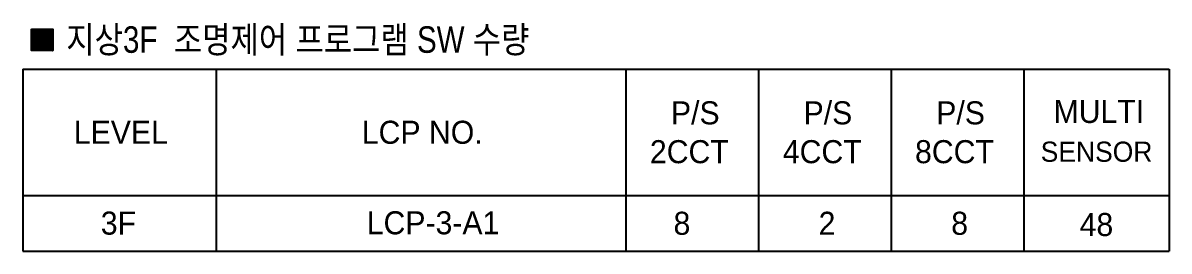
# Model space of a CAD drawing. Header units: millimetres. Extents: x 39625 to 501091, y -351975 to 836145.
# Drawn here: x 39625 to 79629, y 260639 to 268615 of the extents above; entities that cross this region are included whole.
import ezdxf

# ---------------------------------------------------------------- set-up
doc = ezdxf.new("R2010")
doc.units = ezdxf.units.MM
doc.header["$LTSCALE"] = 150
doc.layers.add('-----30 Text', color=2, linetype='Continuous')
doc.styles.add('ELEC', font='Dotum.ttf')

msp = doc.modelspace()

# ---------------------------------------------------------------- hatches: boundary and pattern name
at = {"layer": '-----30 Text'}
h = msp.add_hatch(dxfattribs=at)
h.set_pattern_fill('ANSI31', color=256, scale=2.180662, style=0)
h.set_pattern_definition([(45, (1576837.18027, -126137.69768), (-0.19274513219, 0.19274513219), [])])
h.paths.add_polyline_path([(39924, 268390), (40670, 268390), (40670, 267646), (39924, 267646)])

# ---------------------------------------------------------------- linework, layer by layer
msp.add_lwpolyline([(39924, 268390), (40670, 268390), (40670, 267646), (39924, 267646)], close=True, dxfattribs=at)
at = {"color": 3}
for p, q in [((39625, 267002), (39625, 260639)), ((39625, 267002), (60669, 267002)), ((46370, 267002), (46370, 260639)), ((60669, 267002), (60669, 260639)), ((60669, 267002), (60669, 260639)), ((60669, 267002), (79629, 267002)), ((65299, 267002), (65299, 260639)), ((69928, 267002), (69928, 260639)), ((74558, 267002), (74558, 260639)), ((79629, 267002), (79629, 260639)), ((79629, 267002), (79629, 261378)), ((39625, 262584), (60669, 262584)), ((60669, 262584), (79629, 262584)), ((39625, 260639), (60669, 260639)), ((60669, 260639), (79629, 260639))]:
    msp.add_line(p, q, dxfattribs=at)

# ---------------------------------------------------------------- texts
at = {"layer": '-----30 Text', "style": 'ELEC', "width": 0.85}
msp.add_text('지상3F  조명제어 프로그램 SW 수량', height=927.35, dxfattribs=at).set_placement((41138, 267569))
at = {"layer": '-----30 Text', "style": 'ELEC'}
for s, height, p in [(' P/S', 805.8, (61950, 265068)), (' P/S', 805.8, (66579, 265068)), (' P/S', 805.8, (71209, 265068)), ('MULTI', 805.8, (75597, 265117)), (' LEVEL', 805.8, (41109, 264390)), (' LCP NO.', 805.8, (51160, 264389)), ('2CCT', 805.8, (61509, 263711)), ('4CCT', 805.8, (66148, 263711)), ('8CCT', 805.8, (70762, 263711)), ('SENSOR', 705.8, (75148, 263760)), ('3F', 805.8, (42343, 261214)), ('LCP-3-A1', 805.8, (51625, 261225)), ('8', 806, (62333, 261208)), ('2', 806, (67397, 261208)), ('8', 806, (72026, 261208)), ('48', 805.8, (76507, 261165))]:
    msp.add_text(s, height=height, dxfattribs=at).set_placement(p)

doc.saveas('drawing.dxf')
